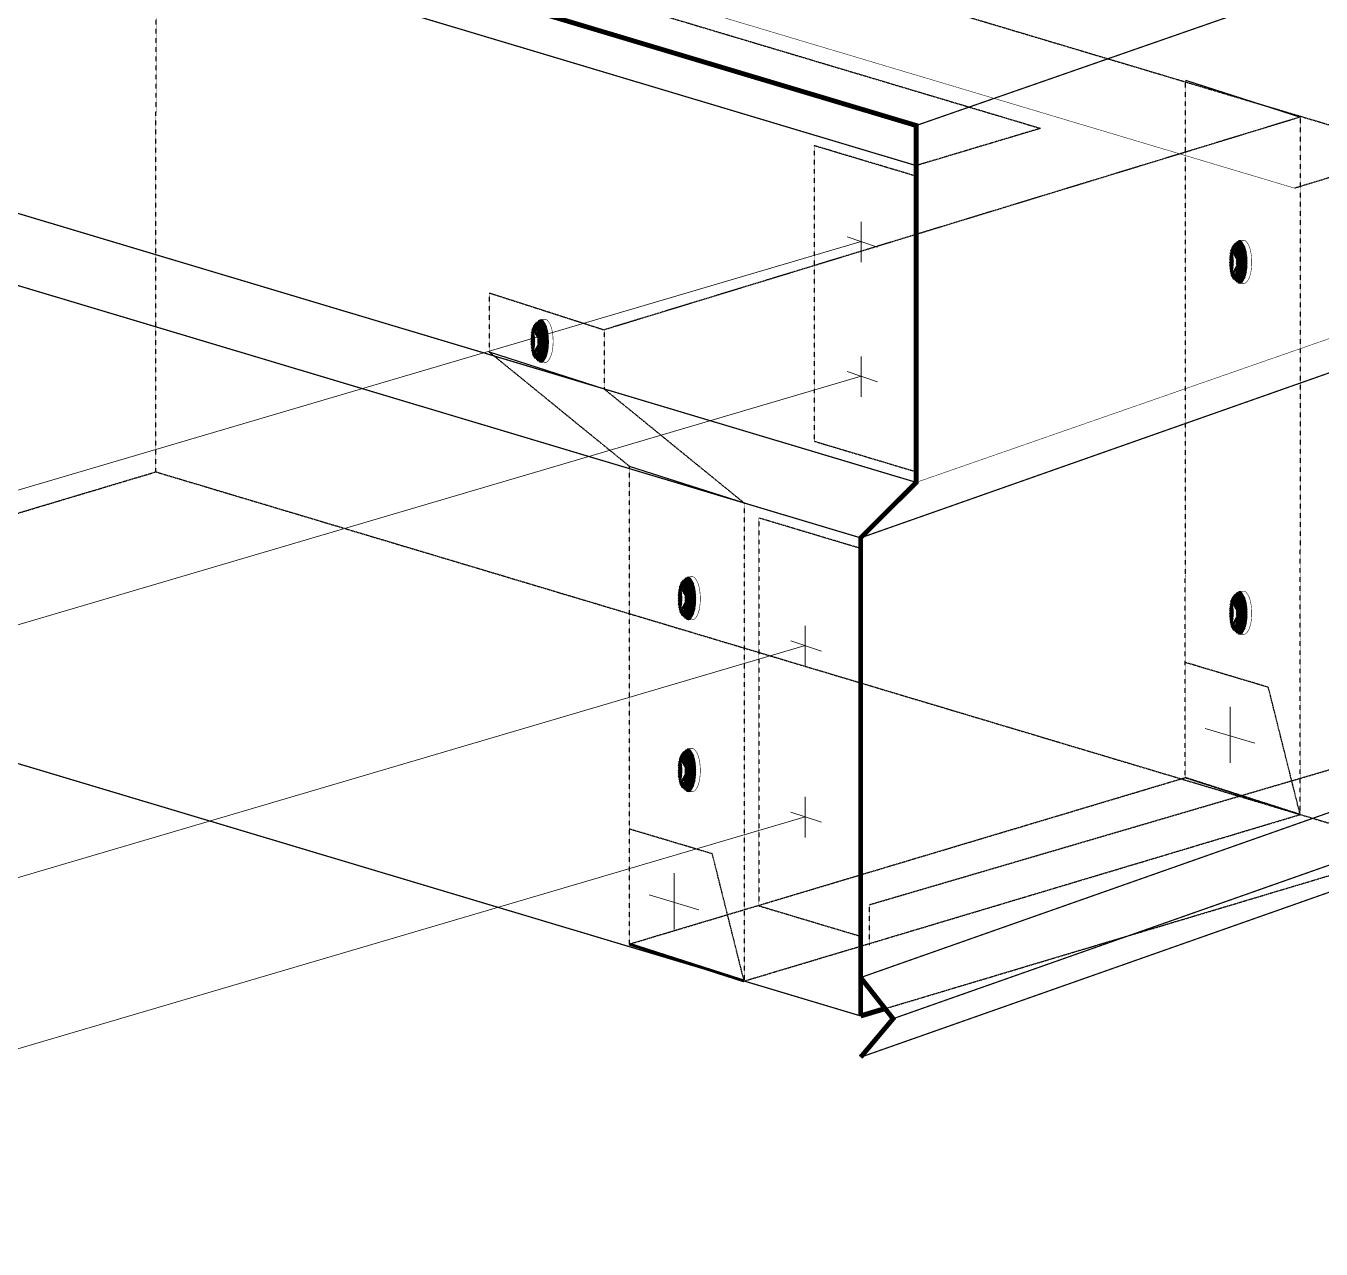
# Model space of a CAD drawing. Header units: millimetres. Extents: x 0 to 2669304, y -3314102 to 0.
# Drawn here: x 2496209 to 2502453, y -3182987 to -3177089 of the extents above; entities that cross this region are included whole.
import ezdxf

# ---------------------------------------------------------------- set-up
doc = ezdxf.new("R2010")
doc.units = ezdxf.units.MM
doc.header["$LTSCALE"] = 0.4
doc.header["$MEASUREMENT"] = 0
doc.linetypes.add('HIDDEN', pattern=[0.375, 0.25, -0.125])
doc.linetypes.add('HIDDEN2', pattern=[0.1875, 0.125, -0.0625])
doc.layers.add('Dimensions', color=5, linetype='Continuous', lineweight=0)
doc.layers.add('TRIMS', color=144, linetype='Continuous')

msp = doc.modelspace()

# ---------------------------------------------------------------- linework, layer by layer
at = {"color": 0}
for p, q in [((2502017.3938, -3178173.0532), (2502037.2213, -3178138.7109)), ((2502095.9973, -3178249.2778), (2502033.968, -3178141.8399)), ((2502034.6997, -3178155.3693), (2502050.4531, -3178128.0836)), ((2502037.4059, -3178162.9728), (2502059.9177, -3178123.9812)), ((2502096.5581, -3178237.9584), (2502038.5549, -3178137.494)), ((2502039.1671, -3178136.9475), (2502075.6149, -3178136.9475)), ((2502040.112, -3178170.5764), (2502065.7517, -3178126.1672)), ((2502041.879, -3178179.8067), (2502070.4308, -3178130.3535)), ((2502096.647, -3178225.8217), (2502043.3095, -3178133.4383)), ((2502043.3409, -3178189.5654), (2502074.5632, -3178135.4868)), ((2502044.404, -3178200.0148), (2502078.3803, -3178141.1662)), ((2502046.6886, -3178130.8021), (2502070.8213, -3178130.8021)), ((2502096.1446, -3178212.6607), (2502048.2268, -3178129.6646)), ((2502094.8646, -3178198.1528), (2502053.3036, -3178126.1671)), ((2502055.6812, -3178124.6567), (2502062.5548, -3178124.6567)), ((2502092.4651, -3178181.7061), (2502059.0676, -3178123.8599)), ((2502086.56, -3178159.1873), (2502069.0005, -3178128.7734)), ((2502012.7934, -3178230.1844), (2502028.7105, -3178202.6152)), ((2502013.094, -3178217.3729), (2502027.2283, -3178192.8917)), ((2502029.9887, -3178233.2737), (2502013.6398, -3178204.9567)), ((2502013.6579, -3178204.5467), (2502028.9174, -3178204.5467)), ((2502013.6789, -3178204.0692), (2502025.0929, -3178184.2995)), ((2502013.928, -3178198.4014), (2502028.159, -3178198.4014)), ((2502029.9286, -3178220.8789), (2502014.2876, -3178193.7879)), ((2502014.5171, -3178192.256), (2502027.1054, -3178192.256)), ((2502014.9074, -3178189.6505), (2502022.1498, -3178177.1063)), ((2502015.4377, -3178186.1106), (2502025.6562, -3178186.1106)), ((2502029.1624, -3178207.2611), (2502015.7495, -3178184.0292)), ((2502016.3583, -3178179.9652), (2502023.4608, -3178179.9652)), ((2502017.3804, -3178174.5633), (2502017.2114, -3178174.2706)), ((2502017.279, -3178173.8198), (2502090.7996, -3178173.8198)), ((2502019.1819, -3178167.6744), (2502089.2053, -3178167.6744)), ((2502090.0162, -3178288.0814), (2502019.6843, -3178166.2628)), ((2502020.5343, -3178290.5214), (2502089.9267, -3178170.3302)), ((2502021.3691, -3178161.529), (2502087.3425, -3178161.529)), ((2502092.094, -3178279.3893), (2502022.3904, -3178158.6593)), ((2502023.2405, -3178298.125), (2502091.9608, -3178179.0979)), ((2502023.5563, -3178155.3837), (2502085.201, -3178155.3837)), ((2502025.5946, -3178151.9183), (2502025.3246, -3178151.4507)), ((2502027.1531, -3178149.2383), (2502082.679, -3178149.2383)), ((2502032.7038, -3178151.9411), (2502029.5551, -3178146.4873)), ((2502031.0135, -3178309.2433), (2502094.9119, -3178198.568)), ((2502032.7314, -3178143.0929), (2502079.5185, -3178143.0929)), ((2502095.0466, -3178259.9219), (2502034.7263, -3178155.4442)), ((2502041.1621, -3178279.3745), (2502093.5949, -3178188.5583)), ((2502041.9027, -3178179.9652), (2502092.1336, -3178179.9652)), ((2502093.7652, -3178269.9933), (2502041.9431, -3178180.2348)), ((2502042.8233, -3178186.1106), (2502093.2164, -3178186.1106)), ((2502043.744, -3178192.256), (2502094.1245, -3178192.256)), ((2502044.3331, -3178198.4014), (2502094.893, -3178198.4014)), ((2502044.6032, -3178204.5467), (2502095.5231, -3178204.5467)), ((2502044.9061, -3178211.436), (2502081.8382, -3178147.4676)), ((2502045.2364, -3178235.4454), (2502087.5469, -3178162.1614)), ((2502045.4081, -3178222.8572), (2502084.8713, -3178154.5049)), ((2502028.5468, -3178255.3578), (2502012.6929, -3178227.8981)), ((2502012.747, -3178229.1283), (2502030.0361, -3178229.1283)), ((2502012.8474, -3178222.9829), (2502029.9816, -3178222.9829)), ((2502013.0171, -3178235.2737), (2502029.9415, -3178235.2737)), ((2502013.1176, -3178216.8375), (2502029.7779, -3178216.8375)), ((2502029.5048, -3178244.7263), (2502013.1378, -3178216.3779)), ((2502026.9872, -3178264.9473), (2502013.2777, -3178241.2018)), ((2502013.2873, -3178241.4191), (2502029.6978, -3178241.4191)), ((2502013.2955, -3178241.6056), (2502029.5971, -3178213.3703)), ((2502013.3877, -3178210.6921), (2502029.4248, -3178210.6921)), ((2502013.5574, -3178247.5644), (2502029.3045, -3178247.5644)), ((2502013.7975, -3178253.0267), (2502030.0151, -3178224.9372)), ((2502013.8276, -3178253.7098), (2502028.7425, -3178253.7098)), ((2502024.7394, -3178273.3448), (2502013.8626, -3178254.5055)), ((2502014.1748, -3178259.8552), (2502027.9054, -3178259.8552)), ((2502014.7468, -3178263.6733), (2502029.8713, -3178237.4769)), ((2502015.0955, -3178266.0006), (2502026.7715, -3178266.0006)), ((2502016.2087, -3178273.432), (2502028.9918, -3178251.291)), ((2502035.4855, -3178313.7883), (2502095.9042, -3178209.1399)), ((2502040.1292, -3178318.0359), (2502096.5147, -3178220.3733)), ((2502043.1656, -3178266.0006), (2502094.318, -3178266.0006)), ((2502044.0862, -3178259.8552), (2502095.0538, -3178259.8552)), ((2502078.123, -3178316.6448), (2502044.2463, -3178257.9686)), ((2502044.4335, -3178253.7098), (2502095.6515, -3178253.7098)), ((2502044.7036, -3178247.5644), (2502096.1119, -3178247.5644)), ((2502081.6974, -3178310.5451), (2502044.7484, -3178246.5474)), ((2502044.8734, -3178210.6921), (2502096.0158, -3178210.6921)), ((2502044.9387, -3178321.9963), (2502096.6645, -3178232.4046)), ((2502044.9738, -3178241.4191), (2502096.4357, -3178241.4191)), ((2502045.1435, -3178216.8375), (2502096.3717, -3178216.8375)), ((2502045.2439, -3178235.2737), (2502096.6234, -3178235.2737)), ((2502084.8698, -3178303.749), (2502045.2504, -3178235.1263)), ((2502045.4136, -3178222.9829), (2502096.5914, -3178222.9829)), ((2502087.5995, -3178296.1862), (2502045.4201, -3178223.1293)), ((2502045.5141, -3178229.1283), (2502096.6753, -3178229.1283)), ((2502049.9098, -3178325.677), (2502096.2397, -3178245.4311)), ((2502055.0396, -3178329.0827), (2502095.0644, -3178259.7576)), ((2502021.7052, -3178280.3802), (2502015.6884, -3178269.9588)), ((2502016.0161, -3178272.146), (2502025.1458, -3178272.146)), ((2502016.9367, -3178278.2914), (2502022.7282, -3178278.2914)), ((2502017.8281, -3178282.9179), (2502026.2367, -3178268.3538)), ((2502018.3687, -3178284.4367), (2502090.9509, -3178284.4367)), ((2502020.5559, -3178290.5821), (2502089.3209, -3178290.5821)), ((2502031.686, -3178309.9582), (2502020.6469, -3178290.8379)), ((2502022.7431, -3178296.7275), (2502087.4211, -3178296.7275)), ((2502025.4735, -3178302.8729), (2502026.2418, -3178302.8729)), ((2502026.7208, -3178304.3876), (2502027.2425, -3178303.484)), ((2502030.804, -3178309.0183), (2502082.4802, -3178309.0183)), ((2502032.0193, -3178302.8729), (2502085.2224, -3178302.8729)), ((2502046.366, -3178323.0939), (2502033.8497, -3178301.415)), ((2502057.9373, -3178330.8452), (2502036.5558, -3178293.8114)), ((2502036.9364, -3178315.1637), (2502079.0601, -3178315.1637)), ((2502064.712, -3178330.2885), (2502039.262, -3178286.2079)), ((2502041.3244, -3178278.2914), (2502092.3197, -3178278.2914)), ((2502069.9431, -3178327.0584), (2502041.4198, -3178277.6545)), ((2502042.245, -3178272.146), (2502093.434, -3178272.146)), ((2502074.2049, -3178322.1492), (2502042.8817, -3178267.8958)), ((2502044.067, -3178321.3091), (2502074.8503, -3178321.3091)), ((2502052.5159, -3178327.4544), (2502069.4943, -3178327.4544)), ((2502060.8875, -3178331.2445), (2502092.7558, -3178276.0471)), ((2502071.0339, -3178325.9612), (2502086.7212, -3178298.7901)), ((2498667.0945, -3178536.514), (2498682.8479, -3178509.2283)), ((2498669.8007, -3178544.1175), (2498692.3125, -3178505.1259)), ((2498672.5069, -3178551.7211), (2498698.1465, -3178507.3118)), ((2498674.2738, -3178560.9514), (2498702.8256, -3178511.4982)), ((2498729.0419, -3178606.9664), (2498675.7043, -3178514.583)), ((2498675.7357, -3178570.7101), (2498706.958, -3178516.6315)), ((2498679.0834, -3178511.9468), (2498703.2161, -3178511.9468)), ((2498728.5395, -3178593.8054), (2498680.6216, -3178510.8092)), ((2498727.2594, -3178579.2975), (2498685.6985, -3178507.3118)), ((2498688.0761, -3178505.8014), (2498694.9496, -3178505.8014)), ((2498724.8599, -3178562.8507), (2498691.4625, -3178505.0046)), ((2498718.9548, -3178540.332), (2498701.3953, -3178509.9181)), ((2498645.4889, -3178598.5176), (2498659.6231, -3178574.0364)), ((2498646.0737, -3178585.2139), (2498657.4877, -3178565.4442)), ((2498646.3228, -3178579.546), (2498660.5538, -3178579.546)), ((2498662.3235, -3178602.0236), (2498646.6824, -3178574.9326)), ((2498646.9119, -3178573.4007), (2498659.5003, -3178573.4007)), ((2498647.3022, -3178570.7952), (2498654.5446, -3178558.251)), ((2498647.8326, -3178567.2553), (2498658.051, -3178567.2553)), ((2498661.5573, -3178588.4057), (2498648.1444, -3178565.1739)), ((2498648.7532, -3178561.1099), (2498655.8556, -3178561.1099)), ((2498649.7753, -3178555.708), (2498649.6063, -3178555.4153)), ((2498649.6738, -3178554.9645), (2498723.1944, -3178554.9645)), ((2498649.7886, -3178554.1979), (2498669.6162, -3178519.8556)), ((2498651.5767, -3178548.8191), (2498721.6002, -3178548.8191)), ((2498722.4111, -3178669.2261), (2498652.0791, -3178547.4075)), ((2498652.9291, -3178671.6661), (2498722.3216, -3178551.4749)), ((2498653.7639, -3178542.6737), (2498719.7374, -3178542.6737)), ((2498724.4888, -3178660.534), (2498654.7853, -3178539.804)), ((2498655.6353, -3178679.2697), (2498724.3556, -3178560.2425)), ((2498655.9511, -3178536.5284), (2498717.5959, -3178536.5284)), ((2498657.9894, -3178533.063), (2498657.7194, -3178532.5954)), ((2498659.548, -3178530.383), (2498715.0738, -3178530.383)), ((2498665.0987, -3178533.0858), (2498661.9499, -3178527.632)), ((2498665.1262, -3178524.2376), (2498711.9133, -3178524.2376)), ((2498728.3921, -3178630.4225), (2498666.3628, -3178522.9846)), ((2498727.4414, -3178641.0666), (2498667.1212, -3178536.5889)), ((2498728.953, -3178619.1031), (2498670.9498, -3178518.6387)), ((2498671.5619, -3178518.0922), (2498708.0098, -3178518.0922)), ((2498673.5569, -3178660.5192), (2498725.9897, -3178569.703)), ((2498674.2976, -3178561.1099), (2498724.5284, -3178561.1099)), ((2498726.1601, -3178651.138), (2498674.3379, -3178561.3794)), ((2498675.2182, -3178567.2553), (2498725.6112, -3178567.2553)), ((2498676.1388, -3178573.4007), (2498726.5193, -3178573.4007)), ((2498676.7279, -3178579.546), (2498727.2878, -3178579.546)), ((2498676.7988, -3178581.1595), (2498710.7751, -3178522.3109)), ((2498677.3009, -3178592.5807), (2498714.233, -3178528.6123)), ((2498677.6312, -3178616.5901), (2498719.9417, -3178543.3061)), ((2498677.8029, -3178604.0019), (2498717.2662, -3178535.6496)), ((2498660.9416, -3178636.5025), (2498645.0878, -3178609.0428)), ((2498645.1418, -3178610.273), (2498662.4309, -3178610.273)), ((2498645.1883, -3178611.3291), (2498661.1053, -3178583.7599)), ((2498645.2423, -3178604.1276), (2498662.3764, -3178604.1276)), ((2498645.412, -3178616.4184), (2498662.3364, -3178616.4184)), ((2498645.5124, -3178597.9822), (2498662.1728, -3178597.9822)), ((2498661.8996, -3178625.871), (2498645.5326, -3178597.5226)), ((2498659.3821, -3178646.092), (2498645.6726, -3178622.3465)), ((2498645.6821, -3178622.5637), (2498662.0927, -3178622.5637)), ((2498645.6903, -3178622.7502), (2498661.9919, -3178594.515)), ((2498645.7826, -3178591.8368), (2498661.8197, -3178591.8368)), ((2498645.9523, -3178628.7091), (2498661.6993, -3178628.7091)), ((2498662.3835, -3178614.4184), (2498646.0347, -3178586.1014)), ((2498646.0527, -3178585.6914), (2498661.3122, -3178585.6914)), ((2498646.1924, -3178634.1714), (2498662.4099, -3178606.0819)), ((2498646.2224, -3178634.8545), (2498661.1373, -3178634.8545)), ((2498657.1342, -3178654.4895), (2498646.2574, -3178635.6502)), ((2498646.5697, -3178640.9999), (2498660.3002, -3178640.9999)), ((2498647.1416, -3178644.818), (2498662.2662, -3178618.6216)), ((2498648.6036, -3178654.5767), (2498661.3866, -3178632.4357)), ((2498663.4083, -3178690.388), (2498727.3067, -3178579.7127)), ((2498667.8803, -3178694.9329), (2498728.2991, -3178590.2846)), ((2498672.524, -3178699.1806), (2498728.9096, -3178601.518)), ((2498676.4811, -3178640.9999), (2498727.4487, -3178640.9999)), ((2498710.5178, -3178697.7895), (2498676.6411, -3178639.1133)), ((2498676.8283, -3178634.8545), (2498728.0463, -3178634.8545)), ((2498676.998, -3178585.6914), (2498727.9179, -3178585.6914)), ((2498677.0985, -3178628.7091), (2498728.5067, -3178628.7091)), ((2498714.0922, -3178691.6897), (2498677.1432, -3178627.6921)), ((2498677.2682, -3178591.8368), (2498728.4106, -3178591.8368)), ((2498677.3336, -3178703.141), (2498729.0594, -3178613.5493)), ((2498677.3686, -3178622.5637), (2498728.8305, -3178622.5637)), ((2498677.5383, -3178597.9822), (2498728.7665, -3178597.9822)), ((2498677.6388, -3178616.4184), (2498729.0182, -3178616.4184)), ((2498717.2646, -3178684.8937), (2498677.6452, -3178616.2709)), ((2498677.8085, -3178604.1276), (2498728.9863, -3178604.1276)), ((2498719.9943, -3178677.3309), (2498677.8149, -3178604.274)), ((2498677.9089, -3178610.273), (2498729.0701, -3178610.273)), ((2498682.3046, -3178706.8217), (2498728.6346, -3178626.5758)), ((2498687.4344, -3178710.2274), (2498727.4592, -3178640.9023)), ((2498647.4903, -3178647.1453), (2498659.1663, -3178647.1453)), ((2498654.1, -3178661.5249), (2498648.0832, -3178651.1034)), ((2498648.4109, -3178653.2907), (2498657.5407, -3178653.2907)), ((2498649.3315, -3178659.4361), (2498655.123, -3178659.4361)), ((2498650.2229, -3178664.0626), (2498658.6315, -3178649.4985)), ((2498650.7635, -3178665.5814), (2498723.3457, -3178665.5814)), ((2498652.9507, -3178671.7268), (2498721.7157, -3178671.7268)), ((2498664.0808, -3178691.1028), (2498653.0417, -3178671.9826)), ((2498655.1379, -3178677.8722), (2498719.8159, -3178677.8722)), ((2498657.8683, -3178684.0176), (2498658.6366, -3178684.0176)), ((2498659.1156, -3178685.5323), (2498659.6373, -3178684.6287)), ((2498663.1988, -3178690.163), (2498714.8751, -3178690.163)), ((2498664.4141, -3178684.0176), (2498717.6172, -3178684.0176)), ((2498678.7608, -3178704.2386), (2498666.2445, -3178682.5597)), ((2498690.3321, -3178711.9899), (2498668.9507, -3178674.9561)), ((2498669.3312, -3178696.3084), (2498711.4549, -3178696.3084)), ((2498697.1068, -3178711.4332), (2498671.6569, -3178667.3526)), ((2498673.7192, -3178659.4361), (2498724.7145, -3178659.4361)), ((2498702.3379, -3178708.203), (2498673.8146, -3178658.7992)), ((2498674.6398, -3178653.2907), (2498725.8288, -3178653.2907)), ((2498706.5997, -3178703.2939), (2498675.2765, -3178649.0405)), ((2498675.5605, -3178647.1453), (2498726.7129, -3178647.1453)), ((2498676.4618, -3178702.4537), (2498707.2452, -3178702.4537)), ((2498693.2824, -3178712.3892), (2498725.1506, -3178657.1918)), ((2498703.4288, -3178707.1059), (2498719.116, -3178679.9347)), ((2498684.9108, -3178708.5991), (2498701.8891, -3178708.5991)), ((2499359.3456, -3179795.2422), (2499379.1731, -3179760.8999)), ((2499374.6832, -3179765.2819), (2499421.4703, -3179765.2819)), ((2499437.9491, -3179871.4668), (2499375.9198, -3179764.0289)), ((2499376.6515, -3179777.5583), (2499392.4049, -3179750.2725)), ((2499379.3577, -3179785.1618), (2499401.8695, -3179746.1702)), ((2499438.5099, -3179860.1474), (2499380.5067, -3179759.6829)), ((2499381.1189, -3179759.1365), (2499417.5667, -3179759.1365)), ((2499382.0638, -3179792.7653), (2499407.7035, -3179748.3561)), ((2499383.8308, -3179801.9957), (2499412.3826, -3179752.5425)), ((2499438.5988, -3179848.0107), (2499385.2613, -3179755.6272)), ((2499385.2927, -3179811.7544), (2499416.515, -3179757.6758)), ((2499386.3558, -3179822.2038), (2499420.3321, -3179763.3551)), ((2499388.6404, -3179752.9911), (2499412.7731, -3179752.9911)), ((2499438.0964, -3179834.8497), (2499390.1786, -3179751.8535)), ((2499436.8164, -3179820.3418), (2499395.2554, -3179748.3561)), ((2499397.633, -3179746.8457), (2499404.5065, -3179746.8457)), ((2499434.4169, -3179803.895), (2499401.0194, -3179746.0489)), ((2499428.5118, -3179781.3762), (2499410.9523, -3179750.9624)), ((2499354.7452, -3179852.3734), (2499370.6623, -3179824.8042)), ((2499355.0458, -3179839.5619), (2499369.1801, -3179815.0806)), ((2499371.9405, -3179855.4626), (2499355.5916, -3179827.1457)), ((2499355.6097, -3179826.7357), (2499370.8692, -3179826.7357)), ((2499355.6306, -3179826.2582), (2499367.0447, -3179806.4885)), ((2499355.8798, -3179820.5903), (2499370.1108, -3179820.5903)), ((2499371.8804, -3179843.0679), (2499356.2394, -3179815.9769)), ((2499356.4689, -3179814.4449), (2499369.0572, -3179814.4449)), ((2499356.8592, -3179811.8395), (2499364.1016, -3179799.2953)), ((2499357.3895, -3179808.2996), (2499367.608, -3179808.2996)), ((2499371.1142, -3179829.45), (2499357.7013, -3179806.2182)), ((2499358.3101, -3179802.1542), (2499365.4126, -3179802.1542)), ((2499359.3322, -3179796.7522), (2499359.1632, -3179796.4595)), ((2499359.2308, -3179796.0088), (2499432.7514, -3179796.0088)), ((2499361.1336, -3179789.8634), (2499431.1571, -3179789.8634)), ((2499431.968, -3179910.2704), (2499361.636, -3179788.4518)), ((2499362.4861, -3179912.7104), (2499431.8785, -3179792.5192)), ((2499363.3209, -3179783.718), (2499429.2943, -3179783.718)), ((2499434.0457, -3179901.5783), (2499364.3422, -3179780.8483)), ((2499365.1922, -3179920.314), (2499433.9126, -3179801.2868)), ((2499365.5081, -3179777.5726), (2499427.1528, -3179777.5726)), ((2499367.5464, -3179774.1073), (2499367.2764, -3179773.6397)), ((2499369.1049, -3179771.4273), (2499424.6308, -3179771.4273)), ((2499374.6556, -3179774.1301), (2499371.5069, -3179768.6762)), ((2499372.9652, -3179931.4323), (2499436.8637, -3179820.7569)), ((2499436.9984, -3179882.1109), (2499376.6781, -3179777.6331)), ((2499383.1139, -3179901.5635), (2499435.5467, -3179810.7473)), ((2499383.8545, -3179802.1542), (2499434.0854, -3179802.1542)), ((2499435.717, -3179892.1823), (2499383.8949, -3179802.4237)), ((2499384.7751, -3179808.2996), (2499435.1682, -3179808.2996)), ((2499385.6958, -3179814.4449), (2499436.0763, -3179814.4449)), ((2499386.2849, -3179820.5903), (2499436.8448, -3179820.5903)), ((2499386.555, -3179826.7357), (2499437.4749, -3179826.7357)), ((2499386.8578, -3179833.625), (2499423.79, -3179769.6566)), ((2499387.1882, -3179857.6344), (2499429.4987, -3179784.3504)), ((2499387.3599, -3179845.0461), (2499426.8231, -3179776.6939)), ((2502034.6997, -3179847.6734), (2502050.4531, -3179820.3876)), ((2502037.4059, -3179855.2769), (2502059.9177, -3179816.2853)), ((2502040.112, -3179862.8804), (2502065.7517, -3179818.4712)), ((2502041.879, -3179872.1108), (2502070.4308, -3179822.6576)), ((2502096.647, -3179918.1257), (2502043.3095, -3179825.7423)), ((2502043.3409, -3179881.8694), (2502074.5632, -3179827.7909)), ((2502046.6886, -3179823.1062), (2502070.8213, -3179823.1062)), ((2502096.1446, -3179904.9647), (2502048.2268, -3179821.9686)), ((2502094.8646, -3179890.4569), (2502053.3036, -3179818.4712)), ((2502055.6812, -3179816.9608), (2502062.5548, -3179816.9608)), ((2502092.4651, -3179874.0101), (2502059.0676, -3179816.1639)), ((2502086.56, -3179851.4913), (2502069.0005, -3179821.0775)), ((2499370.4986, -3179877.5467), (2499354.6447, -3179850.0871)), ((2499354.6988, -3179851.3173), (2499371.9879, -3179851.3173)), ((2499354.7992, -3179845.1719), (2499371.9333, -3179845.1719)), ((2499354.9689, -3179857.4626), (2499371.8933, -3179857.4626)), ((2499355.0694, -3179839.0265), (2499371.7297, -3179839.0265)), ((2499371.4566, -3179866.9153), (2499355.0896, -3179838.5668)), ((2499368.939, -3179887.1363), (2499355.2295, -3179863.3908)), ((2499355.2391, -3179863.608), (2499371.6496, -3179863.608)), ((2499355.2473, -3179863.7945), (2499371.5489, -3179835.5593)), ((2499355.3395, -3179832.8811), (2499371.3766, -3179832.8811)), ((2499355.5092, -3179869.7534), (2499371.2563, -3179869.7534)), ((2499355.7493, -3179875.2157), (2499371.9668, -3179847.1262)), ((2499355.7794, -3179875.8988), (2499370.6943, -3179875.8988)), ((2499366.6912, -3179895.5337), (2499355.8143, -3179876.6945)), ((2499356.1266, -3179882.0442), (2499369.8572, -3179882.0442)), ((2499356.6986, -3179885.8623), (2499371.8231, -3179859.6658)), ((2499357.0472, -3179888.1896), (2499368.7233, -3179888.1896)), ((2499358.1605, -3179895.621), (2499370.9436, -3179873.48)), ((2499359.7799, -3179905.1069), (2499368.1885, -3179890.5428)), ((2499377.4373, -3179935.9772), (2499437.856, -3179831.3289)), ((2499382.081, -3179940.2248), (2499438.4665, -3179842.5623)), ((2499416.1567, -3179944.3381), (2499384.8335, -3179890.0848)), ((2499385.1174, -3179888.1896), (2499436.2698, -3179888.1896)), ((2499386.038, -3179882.0442), (2499437.0056, -3179882.0442)), ((2499420.0748, -3179938.8338), (2499386.1981, -3179880.1576)), ((2499386.3853, -3179875.8988), (2499437.6033, -3179875.8988)), ((2499386.6554, -3179869.7534), (2499438.0637, -3179869.7534)), ((2499423.6492, -3179932.734), (2499386.7001, -3179868.7364)), ((2499386.8251, -3179832.8811), (2499437.9675, -3179832.8811)), ((2499386.8905, -3179944.1853), (2499438.6163, -3179854.5936)), ((2499386.9256, -3179863.608), (2499438.3875, -3179863.608)), ((2499387.0953, -3179839.0265), (2499438.3235, -3179839.0265)), ((2499387.1957, -3179857.4626), (2499438.5752, -3179857.4626)), ((2499426.8216, -3179925.938), (2499387.2022, -3179857.3152)), ((2499387.3654, -3179845.1719), (2499438.5432, -3179845.1719)), ((2499429.5513, -3179918.3752), (2499387.3719, -3179845.3183)), ((2499387.4659, -3179851.3173), (2499438.6271, -3179851.3173)), ((2499391.8616, -3179947.866), (2499438.1915, -3179867.6201)), ((2499396.9914, -3179951.2717), (2499437.0162, -3179881.9466)), ((2502013.094, -3179909.677), (2502027.2283, -3179885.1957)), ((2502013.6789, -3179896.3733), (2502025.0929, -3179876.6036)), ((2502013.928, -3179890.7054), (2502028.159, -3179890.7054)), ((2502029.9286, -3179913.183), (2502014.2876, -3179886.0919)), ((2502014.5171, -3179884.56), (2502027.1054, -3179884.56)), ((2502014.9074, -3179881.9546), (2502022.1498, -3179869.4104)), ((2502015.4377, -3179878.4146), (2502025.6562, -3179878.4146)), ((2502029.1624, -3179899.5651), (2502015.7495, -3179876.3333)), ((2502016.3583, -3179872.2693), (2502023.4608, -3179872.2693)), ((2502017.3804, -3179866.8673), (2502017.2114, -3179866.5746)), ((2502017.279, -3179866.1239), (2502090.7996, -3179866.1239)), ((2502017.3938, -3179865.3572), (2502037.2213, -3179831.015)), ((2502019.1819, -3179859.9785), (2502089.2053, -3179859.9785)), ((2502090.0162, -3179980.3854), (2502019.6843, -3179858.5669)), ((2502020.5343, -3179982.8255), (2502089.9267, -3179862.6343)), ((2502021.3691, -3179853.8331), (2502087.3425, -3179853.8331)), ((2502092.094, -3179971.6934), (2502022.3904, -3179850.9634)), ((2502023.2405, -3179990.429), (2502091.9608, -3179871.4019)), ((2502023.5563, -3179847.6877), (2502085.201, -3179847.6877)), ((2502025.5946, -3179844.2223), (2502025.3246, -3179843.7547)), ((2502027.1531, -3179841.5423), (2502082.679, -3179841.5423)), ((2502032.7038, -3179844.2452), (2502029.5551, -3179838.7913)), ((2502032.7314, -3179835.3969), (2502079.5185, -3179835.3969)), ((2502095.9973, -3179941.5819), (2502033.968, -3179834.144)), ((2502095.0466, -3179952.226), (2502034.7263, -3179847.7482)), ((2502096.5581, -3179930.2625), (2502038.5549, -3179829.798)), ((2502039.1671, -3179829.2516), (2502075.6149, -3179829.2516)), ((2502041.1621, -3179971.6786), (2502093.5949, -3179880.8623)), ((2502041.9027, -3179872.2693), (2502092.1336, -3179872.2693)), ((2502093.7652, -3179962.2974), (2502041.9431, -3179872.5388)), ((2502042.8233, -3179878.4146), (2502093.2164, -3179878.4146)), ((2502043.744, -3179884.56), (2502094.1245, -3179884.56)), ((2502044.3331, -3179890.7054), (2502094.893, -3179890.7054)), ((2502044.404, -3179892.3189), (2502078.3803, -3179833.4702)), ((2502044.9061, -3179903.74), (2502081.8382, -3179839.7717)), ((2502045.2364, -3179927.7494), (2502087.5469, -3179854.4655)), ((2502045.4081, -3179915.1612), (2502084.8713, -3179846.8089)), ((2499363.657, -3179902.5691), (2499357.6402, -3179892.1477)), ((2499357.9679, -3179894.335), (2499367.0976, -3179894.335)), ((2499358.8885, -3179900.4803), (2499364.68, -3179900.4803)), ((2499360.3205, -3179906.6257), (2499432.9027, -3179906.6257)), ((2499362.5077, -3179912.7711), (2499431.2727, -3179912.7711)), ((2499373.6378, -3179932.1471), (2499362.5987, -3179913.0269)), ((2499364.6949, -3179918.9165), (2499429.3728, -3179918.9165)), ((2499367.4253, -3179925.0619), (2499368.1936, -3179925.0619)), ((2499368.6726, -3179926.5766), (2499369.1943, -3179925.673)), ((2499372.7558, -3179931.2073), (2499424.432, -3179931.2073)), ((2499373.9711, -3179925.0619), (2499427.1742, -3179925.0619)), ((2499388.3178, -3179945.2829), (2499375.8015, -3179923.6039)), ((2499399.8891, -3179953.0342), (2499378.5076, -3179916.0004)), ((2499378.8882, -3179937.3526), (2499421.0119, -3179937.3526)), ((2499406.6638, -3179952.4775), (2499381.2138, -3179908.3969)), ((2499383.2762, -3179900.4803), (2499434.2714, -3179900.4803)), ((2499411.8949, -3179949.2473), (2499383.3716, -3179899.8435)), ((2499384.1968, -3179894.335), (2499435.3858, -3179894.335)), ((2499386.0188, -3179943.498), (2499416.8021, -3179943.498)), ((2499394.4677, -3179949.6434), (2499411.4461, -3179949.6434)), ((2499402.8393, -3179953.4335), (2499434.7076, -3179898.236)), ((2499412.9857, -3179948.1502), (2499428.673, -3179920.979)), ((2502028.5468, -3179947.6618), (2502012.6929, -3179920.2022)), ((2502012.747, -3179921.4323), (2502030.0361, -3179921.4323)), ((2502012.7934, -3179922.4884), (2502028.7105, -3179894.9193)), ((2502012.8474, -3179915.2869), (2502029.9816, -3179915.2869)), ((2502013.0171, -3179927.5777), (2502029.9415, -3179927.5777)), ((2502013.1176, -3179909.1416), (2502029.7779, -3179909.1416)), ((2502029.5048, -3179937.0304), (2502013.1378, -3179908.6819)), ((2502026.9872, -3179957.2514), (2502013.2777, -3179933.5059)), ((2502013.2873, -3179933.7231), (2502029.6978, -3179933.7231)), ((2502013.2955, -3179933.9096), (2502029.5971, -3179905.6744)), ((2502013.3877, -3179902.9962), (2502029.4248, -3179902.9962)), ((2502013.5574, -3179939.8685), (2502029.3045, -3179939.8685)), ((2502029.9887, -3179925.5777), (2502013.6398, -3179897.2607)), ((2502013.6579, -3179896.8508), (2502028.9174, -3179896.8508)), ((2502013.7975, -3179945.3308), (2502030.0151, -3179917.2412)), ((2502013.8276, -3179946.0139), (2502028.7425, -3179946.0139)), ((2502024.7394, -3179965.6488), (2502013.8626, -3179946.8096)), ((2502014.1748, -3179952.1593), (2502027.9054, -3179952.1593)), ((2502014.7468, -3179955.9774), (2502029.8713, -3179929.7809)), ((2502016.2087, -3179965.736), (2502028.9918, -3179943.5951)), ((2502031.0135, -3180001.5474), (2502094.9119, -3179890.872)), ((2502035.4855, -3180006.0923), (2502095.9042, -3179901.444)), ((2502040.1292, -3180010.3399), (2502096.5147, -3179912.6773)), ((2502044.0862, -3179952.1593), (2502095.0538, -3179952.1593)), ((2502078.123, -3180008.9488), (2502044.2463, -3179950.2727)), ((2502044.4335, -3179946.0139), (2502095.6515, -3179946.0139)), ((2502044.6032, -3179896.8508), (2502095.5231, -3179896.8508)), ((2502044.7036, -3179939.8685), (2502096.1119, -3179939.8685)), ((2502081.6974, -3180002.8491), (2502044.7484, -3179938.8515)), ((2502044.8734, -3179902.9962), (2502096.0158, -3179902.9962)), ((2502044.9387, -3180014.3004), (2502096.6645, -3179924.7087)), ((2502044.9738, -3179933.7231), (2502096.4357, -3179933.7231)), ((2502045.1435, -3179909.1416), (2502096.3717, -3179909.1416)), ((2502045.2439, -3179927.5777), (2502096.6234, -3179927.5777)), ((2502084.8698, -3179996.0531), (2502045.2504, -3179927.4303)), ((2502045.4136, -3179915.2869), (2502096.5914, -3179915.2869)), ((2502087.5995, -3179988.4903), (2502045.4201, -3179915.4334)), ((2502045.5141, -3179921.4323), (2502096.6753, -3179921.4323)), ((2502049.9098, -3180017.981), (2502096.2397, -3179937.7352)), ((2502055.0396, -3180021.3868), (2502095.0644, -3179952.0617)), ((2502015.0955, -3179958.3046), (2502026.7715, -3179958.3046)), ((2502021.7052, -3179972.6842), (2502015.6884, -3179962.2628)), ((2502016.0161, -3179964.45), (2502025.1458, -3179964.45)), ((2502016.9367, -3179970.5954), (2502022.7282, -3179970.5954)), ((2502017.8281, -3179975.222), (2502026.2367, -3179960.6578)), ((2502018.3687, -3179976.7408), (2502090.9509, -3179976.7408)), ((2502020.5559, -3179982.8862), (2502089.3209, -3179982.8862)), ((2502031.686, -3180002.2622), (2502020.6469, -3179983.142)), ((2502022.7431, -3179989.0316), (2502087.4211, -3179989.0316)), ((2502025.4735, -3179995.177), (2502026.2418, -3179995.177)), ((2502026.7208, -3179996.6917), (2502027.2425, -3179995.7881)), ((2502030.804, -3180001.3223), (2502082.4802, -3180001.3223)), ((2502032.0193, -3179995.177), (2502085.2224, -3179995.177)), ((2502046.366, -3180015.3979), (2502033.8497, -3179993.719)), ((2502057.9373, -3180023.1493), (2502036.5558, -3179986.1155)), ((2502036.9364, -3180007.4677), (2502079.0601, -3180007.4677)), ((2502064.712, -3180022.5926), (2502039.262, -3179978.512)), ((2502041.3244, -3179970.5954), (2502092.3197, -3179970.5954)), ((2502069.9431, -3180019.3624), (2502041.4198, -3179969.9586)), ((2502042.245, -3179964.45), (2502093.434, -3179964.45)), ((2502074.2049, -3180014.4532), (2502042.8817, -3179960.1999)), ((2502043.1656, -3179958.3046), (2502094.318, -3179958.3046)), ((2502044.067, -3180013.6131), (2502074.8503, -3180013.6131)), ((2502060.8875, -3180023.5485), (2502092.7558, -3179968.3511)), ((2502071.0339, -3180018.2652), (2502086.7212, -3179991.0941)), ((2502052.5159, -3180019.7585), (2502069.4943, -3180019.7585)), ((2499379.3577, -3180614.0802), (2499401.8695, -3180575.0886)), ((2499382.0638, -3180621.6837), (2499407.7035, -3180577.2745)), ((2499436.8164, -3180649.2602), (2499395.2554, -3180577.2745)), ((2499397.633, -3180575.7641), (2499404.5065, -3180575.7641)), ((2499434.4169, -3180632.8134), (2499401.0194, -3180574.9672)), ((2499355.6306, -3180655.1766), (2499367.0447, -3180635.4069)), ((2499356.8592, -3180640.7579), (2499364.1016, -3180628.2137)), ((2499357.3895, -3180637.2179), (2499367.608, -3180637.2179)), ((2499371.1142, -3180658.3684), (2499357.7013, -3180635.1366)), ((2499358.3101, -3180631.0725), (2499365.4126, -3180631.0725)), ((2499359.3322, -3180625.6706), (2499359.1632, -3180625.3779)), ((2499359.2308, -3180624.9272), (2499432.7514, -3180624.9272)), ((2499359.3456, -3180624.1605), (2499379.1731, -3180589.8182)), ((2499361.1336, -3180618.7818), (2499431.1571, -3180618.7818)), ((2499431.968, -3180739.1887), (2499361.636, -3180617.3702)), ((2499362.4861, -3180741.6288), (2499431.8785, -3180621.4375)), ((2499363.3209, -3180612.6364), (2499429.2943, -3180612.6364)), ((2499434.0457, -3180730.4967), (2499364.3422, -3180609.7666)), ((2499365.1922, -3180749.2323), (2499433.9126, -3180630.2052)), ((2499365.5081, -3180606.491), (2499427.1528, -3180606.491)), ((2499367.5464, -3180603.0256), (2499367.2764, -3180602.558)), ((2499369.1049, -3180600.3456), (2499424.6308, -3180600.3456)), ((2499374.6556, -3180603.0485), (2499371.5069, -3180597.5946)), ((2499374.6832, -3180594.2002), (2499421.4703, -3180594.2002)), ((2499437.9491, -3180700.3851), (2499375.9198, -3180592.9473)), ((2499376.6515, -3180606.4767), (2499392.4049, -3180579.1909)), ((2499436.9984, -3180711.0293), (2499376.6781, -3180606.5515)), ((2499438.5099, -3180689.0658), (2499380.5067, -3180588.6013)), ((2499381.1189, -3180588.0549), (2499417.5667, -3180588.0549)), ((2499383.1139, -3180730.4819), (2499435.5467, -3180639.6656)), ((2499383.8308, -3180630.9141), (2499412.3826, -3180581.4608)), ((2499383.8545, -3180631.0725), (2499434.0854, -3180631.0725)), ((2499435.717, -3180721.1007), (2499383.8949, -3180631.3421)), ((2499384.7751, -3180637.2179), (2499435.1682, -3180637.2179)), ((2499438.5988, -3180676.929), (2499385.2613, -3180584.5456)), ((2499385.2927, -3180640.6727), (2499416.515, -3180586.5942)), ((2499386.3558, -3180651.1222), (2499420.3321, -3180592.2735)), ((2499386.8578, -3180662.5433), (2499423.79, -3180598.5749)), ((2499387.1882, -3180686.5527), (2499429.4987, -3180613.2688)), ((2499387.3599, -3180673.9645), (2499426.8231, -3180605.6122)), ((2499388.6404, -3180581.9095), (2499412.7731, -3180581.9095)), ((2499438.0964, -3180663.768), (2499390.1786, -3180580.7719)), ((2499428.5118, -3180610.2946), (2499410.9523, -3180579.8808)), ((2499370.4986, -3180706.4651), (2499354.6447, -3180679.0055)), ((2499354.6988, -3180680.2356), (2499371.9879, -3180680.2356)), ((2499354.7452, -3180681.2917), (2499370.6623, -3180653.7226)), ((2499354.7992, -3180674.0902), (2499371.9333, -3180674.0902)), ((2499354.9689, -3180686.381), (2499371.8933, -3180686.381)), ((2499355.0458, -3180668.4803), (2499369.1801, -3180643.999)), ((2499355.0694, -3180667.9449), (2499371.7297, -3180667.9449)), ((2499371.4566, -3180695.8337), (2499355.0896, -3180667.4852)), ((2499368.939, -3180716.0547), (2499355.2295, -3180692.3091)), ((2499355.2391, -3180692.5264), (2499371.6496, -3180692.5264)), ((2499355.2473, -3180692.7129), (2499371.5489, -3180664.4776)), ((2499355.3395, -3180661.7995), (2499371.3766, -3180661.7995)), ((2499355.5092, -3180698.6718), (2499371.2563, -3180698.6718)), ((2499371.9405, -3180684.381), (2499355.5916, -3180656.064)), ((2499355.6097, -3180655.6541), (2499370.8692, -3180655.6541)), ((2499355.7493, -3180704.1341), (2499371.9668, -3180676.0445)), ((2499355.8798, -3180649.5087), (2499370.1108, -3180649.5087)), ((2499371.8804, -3180671.9863), (2499356.2394, -3180644.8952)), ((2499356.4689, -3180643.3633), (2499369.0572, -3180643.3633)), ((2499356.6986, -3180714.7807), (2499371.8231, -3180688.5842)), ((2499358.1605, -3180724.5393), (2499370.9436, -3180702.3984)), ((2499372.9652, -3180760.3507), (2499436.8637, -3180649.6753)), ((2499377.4373, -3180764.8956), (2499437.856, -3180660.2473)), ((2499382.081, -3180769.1432), (2499438.4665, -3180671.4806)), ((2499385.6958, -3180643.3633), (2499436.0763, -3180643.3633)), ((2499386.2849, -3180649.5087), (2499436.8448, -3180649.5087)), ((2499386.555, -3180655.6541), (2499437.4749, -3180655.6541)), ((2499386.6554, -3180698.6718), (2499438.0637, -3180698.6718)), ((2499423.6492, -3180761.6524), (2499386.7001, -3180697.6548)), ((2499386.8251, -3180661.7995), (2499437.9675, -3180661.7995)), ((2499386.8905, -3180773.1037), (2499438.6163, -3180683.5119)), ((2499386.9256, -3180692.5264), (2499438.3875, -3180692.5264)), ((2499387.0953, -3180667.9449), (2499438.3235, -3180667.9449)), ((2499387.1957, -3180686.381), (2499438.5752, -3180686.381)), ((2499426.8216, -3180754.8564), (2499387.2022, -3180686.2336)), ((2499387.3654, -3180674.0902), (2499438.5432, -3180674.0902)), ((2499429.5513, -3180747.2936), (2499387.3719, -3180674.2367)), ((2499387.4659, -3180680.2356), (2499438.6271, -3180680.2356)), ((2499391.8616, -3180776.7843), (2499438.1915, -3180696.5385)), ((2499355.7794, -3180704.8172), (2499370.6943, -3180704.8172)), ((2499366.6912, -3180724.4521), (2499355.8143, -3180705.6128)), ((2499356.1266, -3180710.9626), (2499369.8572, -3180710.9626)), ((2499357.0472, -3180717.1079), (2499368.7233, -3180717.1079)), ((2499363.657, -3180731.4875), (2499357.6402, -3180721.0661)), ((2499357.9679, -3180723.2533), (2499367.0976, -3180723.2533)), ((2499358.8885, -3180729.3987), (2499364.68, -3180729.3987)), ((2499359.7799, -3180734.0253), (2499368.1885, -3180719.4611)), ((2499360.3205, -3180735.5441), (2499432.9027, -3180735.5441)), ((2499362.5077, -3180741.6895), (2499431.2727, -3180741.6895)), ((2499373.6378, -3180761.0655), (2499362.5987, -3180741.9452)), ((2499364.6949, -3180747.8349), (2499429.3728, -3180747.8349)), ((2499367.4253, -3180753.9802), (2499368.1936, -3180753.9802)), ((2499368.6726, -3180755.495), (2499369.1943, -3180754.5914)), ((2499372.7558, -3180760.1256), (2499424.432, -3180760.1256)), ((2499373.9711, -3180753.9802), (2499427.1742, -3180753.9802)), ((2499388.3178, -3180774.2012), (2499375.8015, -3180752.5223)), ((2499399.8891, -3180781.9525), (2499378.5076, -3180744.9188)), ((2499406.6638, -3180781.3959), (2499381.2138, -3180737.3153)), ((2499383.2762, -3180729.3987), (2499434.2714, -3180729.3987)), ((2499411.8949, -3180778.1657), (2499383.3716, -3180728.7618)), ((2499384.1968, -3180723.2533), (2499435.3858, -3180723.2533)), ((2499416.1567, -3180773.2565), (2499384.8335, -3180719.0032)), ((2499385.1174, -3180717.1079), (2499436.2698, -3180717.1079)), ((2499386.038, -3180710.9626), (2499437.0056, -3180710.9626)), ((2499420.0748, -3180767.7521), (2499386.1981, -3180709.0759)), ((2499386.3853, -3180704.8172), (2499437.6033, -3180704.8172)), ((2499396.9914, -3180780.1901), (2499437.0162, -3180710.865)), ((2499402.8393, -3180782.3518), (2499434.7076, -3180727.1544)), ((2499412.9857, -3180777.0685), (2499428.673, -3180749.8974)), ((2499378.8882, -3180766.271), (2499421.0119, -3180766.271)), ((2499386.0188, -3180772.4164), (2499416.8021, -3180772.4164)), ((2499394.4677, -3180778.5618), (2499411.4461, -3180778.5618))]:
    msp.add_line(p, q, dxfattribs=at)
at = {"const_width": 2.4582}
for points in [[(2502024.4052, -3178301.5345, 0.095437445), (2502058.8411, -3178331.3723, 0.002390685), (2502058.9983, -3178331.3716, 0.212755143), (2502071.1732, -3178325.8053, 0.094226861), (2502086.0428, -3178300.7048, 0.05090331), (2502093.8172, -3178269.6364, 0.038279383), (2502096.6635, -3178227.1915, 0.038279383), (2502093.006, -3178184.8088, 0.05090331), (2502084.6389, -3178153.8947, 0.094226861), (2502069.2919, -3178129.0832, 0.210257515), (2502057.1701, -3178123.75, 0.089592378), (2502024.9352, -3178151.936, 0.002390685)], [(2502081.3469, -3178330.4038, 0.202830571), (2502092.8964, -3178324.8554, 0.094226861), (2502107.766, -3178299.755, 0.05090331), (2502115.5404, -3178268.6866, 0.038279383), (2502118.3867, -3178226.2416, 0.038279383), (2502114.7292, -3178183.8589, 0.05090331), (2502106.3621, -3178152.9449, 0.094226861), (2502091.0151, -3178128.1334, 0.212755143), (2502078.736, -3178122.8009, 0.033996461), (2502076.5093, -3178122.9739, 0.094226861)], [(2502018.5659, -3178282.2459, 0.2811977), (2502021.7454, -3178280.3042, 0.066291697), (2502026.6775, -3178266.4465, 0.030429397), (2502029.0597, -3178250.5443, 0.021968776), (2502030.0374, -3178228.3034, 0.021968776), (2502029.0597, -3178206.0625, 0.030429397), (2502026.6775, -3178190.1603, 0.066291697), (2502021.7454, -3178176.3026, 0.2811977), (2502018.5659, -3178174.361, 0.112559032), (2502017.0166, -3178174.7142, 0.066291697)], [(2498656.8, -3178682.6792, 0.095437445), (2498691.2359, -3178712.517, 0.002390685), (2498691.3931, -3178712.5163, 0.212755143), (2498703.568, -3178706.95, 0.094226861), (2498718.4377, -3178681.8495, 0.05090331), (2498726.212, -3178650.7811, 0.038279383), (2498729.0583, -3178608.3362, 0.038279383), (2498725.4008, -3178565.9535, 0.05090331), (2498717.0337, -3178535.0394, 0.094226861), (2498701.6868, -3178510.2279, 0.210257515), (2498689.5649, -3178504.8947, 0.089592378), (2498657.33, -3178533.0807, 0.002390685)], [(2498713.7417, -3178711.5485, 0.202830571), (2498725.2912, -3178706.0001, 0.094226861), (2498740.1608, -3178680.8996, 0.05090331), (2498747.9352, -3178649.8313, 0.038279383), (2498750.7815, -3178607.3863, 0.038279383), (2498747.124, -3178565.0036, 0.05090331), (2498738.7569, -3178534.0896, 0.094226861), (2498723.4099, -3178509.2781, 0.212755143), (2498711.1308, -3178503.9456, 0.033996461), (2498708.9042, -3178504.1186, 0.094226861)], [(2498650.9607, -3178663.3906, 0.2811977), (2498654.1402, -3178661.4489, 0.066291697), (2498659.0723, -3178647.5912, 0.030429397), (2498661.4545, -3178631.689, 0.021968776), (2498662.4322, -3178609.4481, 0.021968776), (2498661.4545, -3178587.2072, 0.030429397), (2498659.0723, -3178571.305, 0.066291697), (2498654.1402, -3178557.4473, 0.2811977), (2498650.9607, -3178555.5056, 0.112559032), (2498649.4114, -3178555.8589, 0.066291697)], [(2499366.357, -3179923.7235, 0.095437445), (2499400.7929, -3179953.5613, 0.002390685), (2499400.9501, -3179953.5606, 0.212755143), (2499413.125, -3179947.9943, 0.094226861), (2499427.9946, -3179922.8938, 0.05090331), (2499435.769, -3179891.8254, 0.038279383), (2499438.6153, -3179849.3805, 0.038279383), (2499434.9578, -3179806.9977, 0.05090331), (2499426.5907, -3179776.0837, 0.094226861), (2499411.2437, -3179751.2722, 0.210257515), (2499399.1218, -3179745.939, 0.089592378), (2499366.887, -3179774.125, 0.002390685)], [(2499423.2987, -3179952.5928, 0.202830571), (2499434.8481, -3179947.0444, 0.094226861), (2499449.7178, -3179921.9439, 0.05090331), (2499457.4922, -3179890.8755, 0.038279383), (2499460.3385, -3179848.4306, 0.038279383), (2499456.681, -3179806.0479, 0.05090331), (2499448.3139, -3179775.1338, 0.094226861), (2499432.9669, -3179750.3223, 0.212755143), (2499420.6878, -3179744.9899, 0.033996461), (2499418.4611, -3179745.1629, 0.094226861)], [(2499360.5176, -3179904.4349, 0.2811977), (2499363.6971, -3179902.4932, 0.066291697), (2499368.6293, -3179888.6355, 0.030429397), (2499371.0115, -3179872.7333, 0.021968776), (2499371.9892, -3179850.4924, 0.021968776), (2499371.0115, -3179828.2515, 0.030429397), (2499368.6293, -3179812.3493, 0.066291697), (2499363.6971, -3179798.4916, 0.2811977), (2499360.5176, -3179796.5499, 0.112559032), (2499358.9684, -3179796.9032, 0.066291697)], [(2502024.4052, -3179993.8386, 0.095437445), (2502058.8411, -3180023.6764, 0.002390685), (2502058.9983, -3180023.6756, 0.212755143), (2502071.1732, -3180018.1093, 0.094226861), (2502086.0428, -3179993.0089, 0.05090331), (2502093.8172, -3179961.9405, 0.038279383), (2502096.6635, -3179919.4956, 0.038279383), (2502093.006, -3179877.1128, 0.05090331), (2502084.6389, -3179846.1988, 0.094226861), (2502069.2919, -3179821.3873, 0.210257515), (2502057.1701, -3179816.0541, 0.089592378), (2502024.9352, -3179844.2401, 0.002390685)], [(2502081.3469, -3180022.7079, 0.202830571), (2502092.8964, -3180017.1595, 0.094226861), (2502107.766, -3179992.059, 0.05090331), (2502115.5404, -3179960.9906, 0.038279383), (2502118.3867, -3179918.5457, 0.038279383), (2502114.7292, -3179876.1629, 0.05090331), (2502106.3621, -3179845.2489, 0.094226861), (2502091.0151, -3179820.4374, 0.212755143), (2502078.736, -3179815.105, 0.033996461), (2502076.5093, -3179815.2779, 0.094226861)], [(2502018.5659, -3179974.55, 0.2811977), (2502021.7454, -3179972.6083, 0.066291697), (2502026.6775, -3179958.7506, 0.030429397), (2502029.0597, -3179942.8484, 0.021968776), (2502030.0374, -3179920.6075, 0.021968776), (2502029.0597, -3179898.3666, 0.030429397), (2502026.6775, -3179882.4644, 0.066291697), (2502021.7454, -3179868.6067, 0.2811977), (2502018.5659, -3179866.665, 0.112559032), (2502017.0166, -3179867.0183, 0.066291697)], [(2499366.357, -3180752.6419, 0.095437445), (2499400.7929, -3180782.4797, 0.002390685), (2499400.9501, -3180782.4789, 0.212755143), (2499413.125, -3180776.9126, 0.094226861), (2499427.9946, -3180751.8122, 0.05090331), (2499435.769, -3180720.7438, 0.038279383), (2499438.6153, -3180678.2988, 0.038279383), (2499434.9578, -3180635.9161, 0.05090331), (2499426.5907, -3180605.0021, 0.094226861), (2499411.2437, -3180580.1906, 0.210257515), (2499399.1218, -3180574.8574, 0.089592378), (2499366.887, -3180603.0434, 0.002390685)], [(2499423.2987, -3180781.5112, 0.202830571), (2499434.8481, -3180775.9628, 0.094226861), (2499449.7178, -3180750.8623, 0.05090331), (2499457.4922, -3180719.7939, 0.038279383), (2499460.3385, -3180677.349, 0.038279383), (2499456.681, -3180634.9662, 0.05090331), (2499448.3139, -3180604.0522, 0.094226861), (2499432.9669, -3180579.2407, 0.212755143), (2499420.6878, -3180573.9083, 0.033996461), (2499418.4611, -3180574.0812, 0.094226861)], [(2499360.5176, -3180733.3533, 0.2811977), (2499363.6971, -3180731.4116, 0.066291697), (2499368.6293, -3180717.5539, 0.030429397), (2499371.0115, -3180701.6517, 0.021968776), (2499371.9892, -3180679.4108, 0.021968776), (2499371.0115, -3180657.1699, 0.030429397), (2499368.6293, -3180641.2677, 0.066291697), (2499363.6971, -3180627.41, 0.2811977), (2499360.5176, -3180625.4683, 0.112559032), (2499358.9684, -3180625.8215, 0.066291697)]]:
    msp.add_lwpolyline(points, format="xyb", dxfattribs=at)
for points in [[(2502057.1701, -3178123.75), (2502077.572, -3178122.8002)], [(2502058.8411, -3178331.3723), (2502082.0286, -3178330.4038)], [(2498689.5649, -3178504.8947), (2498709.9668, -3178503.9449)], [(2498691.2359, -3178712.517), (2498714.4234, -3178711.5485)], [(2499399.1218, -3179745.939), (2499419.5238, -3179744.9891)], [(2502057.1701, -3179816.0541), (2502077.572, -3179815.1042)], [(2499400.7929, -3179953.5613), (2499423.9804, -3179952.5928)], [(2502058.8411, -3180023.6764), (2502082.0286, -3180022.7079)], [(2499399.1218, -3180574.8574), (2499419.5238, -3180573.9075)], [(2499400.7929, -3180782.4797), (2499423.9804, -3180781.5112)]]:
    msp.add_lwpolyline(points, dxfattribs=at)
for points in [[(2502029.1305, -3178304.637), (2502033.695, -3178301.8496), (2502040.7754, -3178281.9557), (2502044.1954, -3178259.1267), (2502045.5989, -3178227.198), (2502044.1954, -3178195.2693), (2502040.7754, -3178172.4403), (2502033.695, -3178152.5464), (2502029.1305, -3178149.759), (2502024.5661, -3178152.5464), (2502017.4856, -3178172.4403), (2502014.0657, -3178195.2693), (2502012.6621, -3178227.198), (2502014.0657, -3178259.1267), (2502017.4856, -3178281.9557), (2502024.5661, -3178301.8496)], [(2498661.5254, -3178685.7817), (2498666.0898, -3178682.9943), (2498673.1703, -3178663.1003), (2498676.5902, -3178640.2714), (2498677.9938, -3178608.3427), (2498676.5902, -3178576.414), (2498673.1703, -3178553.585), (2498666.0898, -3178533.6911), (2498661.5254, -3178530.9036), (2498656.9609, -3178533.6911), (2498649.8805, -3178553.585), (2498646.4605, -3178576.414), (2498645.057, -3178608.3427), (2498646.4605, -3178640.2714), (2498649.8805, -3178663.1003), (2498656.9609, -3178682.9943)], [(2499371.0823, -3179926.826), (2499375.6468, -3179924.0386), (2499382.7272, -3179904.1446), (2499386.1472, -3179881.3157), (2499387.5507, -3179849.387), (2499386.1472, -3179817.4583), (2499382.7272, -3179794.6293), (2499375.6468, -3179774.7354), (2499371.0823, -3179771.9479), (2499366.5179, -3179774.7354), (2499359.4374, -3179794.6293), (2499356.0175, -3179817.4583), (2499354.6139, -3179849.387), (2499356.0175, -3179881.3157), (2499359.4374, -3179904.1446), (2499366.5179, -3179924.0386)], [(2502029.1305, -3179996.9411), (2502033.695, -3179994.1536), (2502040.7754, -3179974.2597), (2502044.1954, -3179951.4307), (2502045.5989, -3179919.502), (2502044.1954, -3179887.5733), (2502040.7754, -3179864.7444), (2502033.695, -3179844.8504), (2502029.1305, -3179842.063), (2502024.5661, -3179844.8504), (2502017.4856, -3179864.7444), (2502014.0657, -3179887.5733), (2502012.6621, -3179919.502), (2502014.0657, -3179951.4307), (2502017.4856, -3179974.2597), (2502024.5661, -3179994.1536)], [(2499371.0823, -3180755.7444), (2499375.6468, -3180752.9569), (2499382.7272, -3180733.063), (2499386.1472, -3180710.234), (2499387.5507, -3180678.3053), (2499386.1472, -3180646.3766), (2499382.7272, -3180623.5477), (2499375.6468, -3180603.6537), (2499371.0823, -3180600.8663), (2499366.5179, -3180603.6537), (2499359.4374, -3180623.5477), (2499356.0175, -3180646.3766), (2499354.6139, -3180678.3053), (2499356.0175, -3180710.234), (2499359.4374, -3180733.063), (2499366.5179, -3180752.9569)]]:
    msp.add_lwpolyline(points, close=True, dxfattribs=at)
for points in [[(2502017.5138, -3178282.0876, 0.074835318), (2502018.5659, -3178282.2459, 0.2811977)], [(2498649.9086, -3178663.2323, 0.074835318), (2498650.9607, -3178663.3906, 0.2811977)], [(2499359.4656, -3179904.2765, 0.074835318), (2499360.5176, -3179904.4349, 0.2811977)], [(2502017.5138, -3179974.3916, 0.074835318), (2502018.5659, -3179974.55, 0.2811977)], [(2499359.4656, -3180733.1949, 0.074835318), (2499360.5176, -3180733.3533, 0.2811977)]]:
    msp.add_lwpolyline(points, format="xyb")
at = {"layer": 'Dimensions'}
for points in [[(2500235.4935, -3178033.6327), (2500235.4935, -3178229.2228)], [(2500235.4935, -3178129.4402), (2492877.7146, -3180298.3691)], [(2500167.9408, -3178106.8126), (2500314.9135, -3178156.0428)], [(2500235.4935, -3178683.0022), (2500235.4935, -3178878.5923)], [(2500167.9408, -3178756.1822), (2500314.9135, -3178805.4123)], [(2500235.4935, -3178778.8097), (2492877.7146, -3180947.7386)], [(2499964.9512, -3179981.7412), (2499964.9512, -3180177.3313)], [(2499964.9512, -3180077.5487), (2492890.1248, -3182162.494)], [(2499897.3985, -3180054.9212), (2500044.3712, -3180104.1513)], [(2501893.8148, -3180476.5456), (2502134.116, -3180548.3655)], [(2499964.9512, -3180806.5671), (2499964.9512, -3181002.1572)], [(2499897.3985, -3180879.7471), (2500044.3712, -3180928.9772)], [(2499964.9512, -3180902.3746), (2492890.1248, -3182987.3199)], [(2499213.3546, -3181279.4291), (2499453.6558, -3181351.2491)]]:
    msp.add_lwpolyline(points, dxfattribs=at)
for points in [[(2502014.9975, -3180371.9632), (2502014.9975, -3180642.7154)], [(2499334.5373, -3181174.8468), (2499334.5373, -3181445.5989)]]:
    msp.add_lwpolyline(points, close=True, dxfattribs=at)
at = {"layer": 'TRIMS', "linetype": 'Continuous'}
for points, const_width in [([(2494072.6889, -3175482.7372), (2493480.5547, -3175660.1003), (2493480.5533, -3177187.3894), (2494155.0476, -3177737.2574), (2494155.0476, -3178595.9879), (2494312.5085, -3178774.2543), (2493992.792, -3178744.3827), (2494155.0476, -3178927.3111), (2494155.0476, -3180042.3445), (2500233.2074, -3181862.9478)], 5.8527), ([(2499117.3794, -3181516.5503), (2499671.5862, -3181694.7242)], 13.9351)]:
    msp.add_lwpolyline(points, dxfattribs=dict(at, const_width=const_width))
at = {"layer": 'TRIMS'}
for points, const_width in [([(2500501.0393, -3177762.9601), (2493480.5547, -3175660.1004)], 5.8527), ([(2500501.0393, -3177569.542), (2505777.6206, -3175732.3151)], 5.8527), ([(2497516.7729, -3176866.3372), (2497707.1784, -3176732.9539), (2500501.0393, -3177569.542), (2500501.0393, -3179290.2498), (2500233.2074, -3179557.8606), (2500233.2074, -3181677.9362), (2500389.5141, -3181876.351), (2500233.208, -3182062.0976)], 23.411), ([(2493480.5533, -3177187.3894), (2500501.0393, -3179290.2498)], 5.8527), ([(2500501.0393, -3179290.2498), (2505777.6212, -3177453.023)], 2.4582), ([(2494155.0476, -3177737.2574), (2500233.2074, -3179557.8606)], 5.8527), ([(2500501.0393, -3177762.9601), (2500501.0393, -3179290.2498), (2500233.2074, -3179557.8606), (2500233.2084, -3181862.9475)], 23.411), ([(2500233.2074, -3179557.8606), (2505103.1277, -3177842.442)], 5.8527), ([(2500233.2074, -3181677.9362), (2505103.1277, -3179962.5176)], 5.8527), ([(2500389.5141, -3181876.351), (2505259.4344, -3180160.9324)], 5.8527), ([(2500233.208, -3182062.0976), (2505103.1284, -3180346.679)], 5.8527)]:
    msp.add_lwpolyline(points, dxfattribs=dict(at, const_width=const_width))
at = {"layer": 'TRIMS', "linetype": 'HIDDEN2'}
for points in [[(2496835.5078, -3175875.6607), (2502913.6676, -3177692.2676)], [(2494155.0476, -3180042.3445), (2496835.5078, -3179239.4609), (2496837.003, -3176308.9201)], [(2497981.1736, -3176650.8835), (2501100.8873, -3177583.2864)], [(2499117.3794, -3181516.5503), (2501797.8396, -3180713.6667), (2501799.3743, -3177705.6432), (2501799.5556, -3177350.3794)], [(2501100.8873, -3177583.2864), (2500501.0393, -3177762.9601)], [(2502913.6676, -3177692.2676), (2502325.9815, -3177871.9413)], [(2498442.8853, -3178376.6164), (2498442.8851, -3178661.5951), (2499117.3794, -3179211.4631), (2499117.3794, -3181516.5503)], [(2496835.5078, -3179239.4609), (2502913.6676, -3181059.741)], [(2500233.2074, -3179609.1818), (2499741.5766, -3179461.9226), (2499741.5766, -3181331.528), (2500233.2084, -3181478.7868)], [(2502352.0464, -3180891.8407), (2501797.8396, -3180713.6667), (2502352.0464, -3180891.8407), (2502198.4986, -3180278.5758), (2501797.8396, -3180158.829)], [(2500275.6228, -3181521.2512), (2500275.6228, -3181326.5387), (2502873.0907, -3180564.0069), (2502873.0907, -3181088.6846)], [(2500351.1207, -3181827.6147), (2502913.6676, -3181059.741), (2502913.6676, -3180919.9235)], [(2499671.5862, -3181694.7242), (2499518.0384, -3181081.4593), (2499117.3794, -3180961.7126)]]:
    msp.add_lwpolyline(points, dxfattribs=at)
for points, const_width in [([(2502325.9815, -3177871.9413), (2498110.675, -3176612.0937)], 2.4582), ([(2500233.2074, -3181862.9478), (2500351.1207, -3181827.6147)], 24.5626)]:
    msp.add_lwpolyline(points, dxfattribs=dict(at, const_width=const_width))
at = {"layer": 'TRIMS', "linetype": 'Continuous'}
for points in [[(2501799.5556, -3177350.3794), (2502353.7623, -3177528.5533)], [(2498442.8851, -3178661.5951), (2498997.0919, -3178839.7691)], [(2499117.3794, -3179211.4631), (2499671.5862, -3179389.6371)]]:
    msp.add_lwpolyline(points, dxfattribs=at)
at = {"layer": 'TRIMS', "linetype": 'HIDDEN2'}
msp.add_lwpolyline([(2498997.0921, -3178554.7904), (2498997.0919, -3178839.7691), (2499671.5862, -3179389.6371), (2499671.5862, -3181694.7242), (2502352.0464, -3180891.8407), (2502353.5811, -3177883.8172), (2502353.7623, -3177528.5533)], close=True, dxfattribs=at)
at = {"layer": 'TRIMS', "linetype": 'HIDDEN'}
for points in [[(2500501.0393, -3177814.2812), (2500009.4085, -3177667.0221), (2500009.4085, -3179091.6695), (2500501.0393, -3179238.9286)], [(2498442.8853, -3178376.6164), (2498997.0921, -3178554.7904)]]:
    msp.add_lwpolyline(points, dxfattribs=at)

doc.saveas('drawing.dxf')
